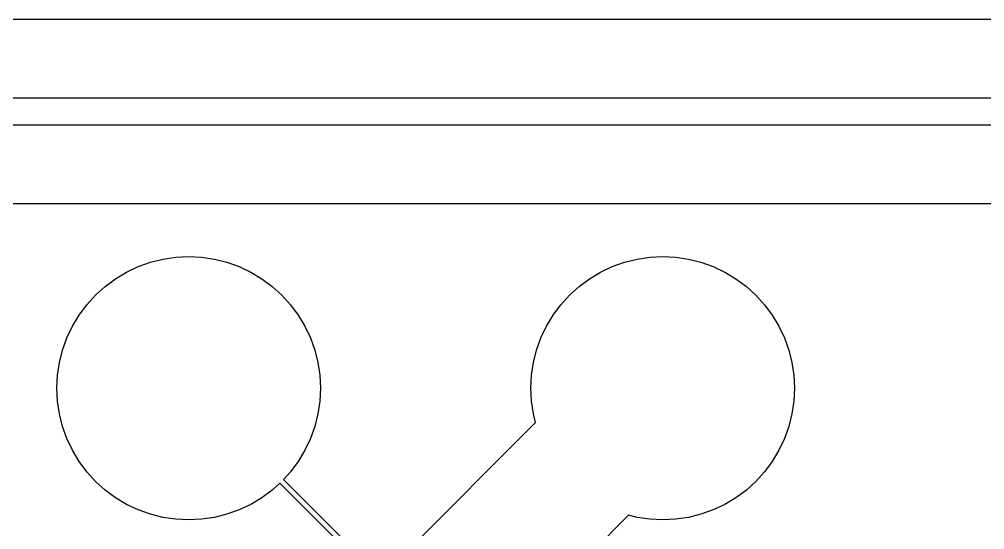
# Model space of a CAD drawing. Extents: x -16 to 132, y -40 to 113.
# Drawn here: x 19.73 to 38.45, y 66.28 to 76.18 of the extents above; entities that cross this region are included whole.
import ezdxf

# ---------------------------------------------------------------- set-up
doc = ezdxf.new("R2010")
doc.units = 0

msp = doc.modelspace()

# ---------------------------------------------------------------- linework, layer by layer
for p, q in [((-2.55649, 76.1837), (112.997, 76.1837)), ((111.463, 74.6498), (-1.0226, 74.6498)), ((-0.51129, 74.1385), (110.952, 74.1385)), ((109.418, 72.6046), (1.0226, 72.6046)), ((22.5126, 71.53), (22.7608, 71.5668)), ((22.7608, 71.5668), (23.0114, 71.5791)), ((23.0114, 71.5791), (23.262, 71.5668)), ((23.262, 71.5668), (23.5101, 71.53)), ((31.7103, 71.53), (31.9584, 71.5668)), ((31.9584, 71.5668), (32.209, 71.5791)), ((32.209, 71.5791), (32.4596, 71.5668)), ((32.4596, 71.5668), (32.7078, 71.53)), ((21.8062, 71.2773), (22.033, 71.3845)), ((22.033, 71.3845), (22.2692, 71.469)), ((22.2692, 71.469), (22.5126, 71.53)), ((23.5101, 71.53), (23.7535, 71.469)), ((23.7535, 71.469), (23.9897, 71.3845)), ((23.9897, 71.3845), (24.2165, 71.2773)), ((31.0039, 71.2773), (31.2307, 71.3845)), ((31.2307, 71.3845), (31.4669, 71.469)), ((31.4669, 71.469), (31.7103, 71.53)), ((32.7078, 71.53), (32.9511, 71.469)), ((32.9511, 71.469), (33.1873, 71.3845)), ((33.1873, 71.3845), (33.4142, 71.2773)), ((21.591, 71.1483), (21.8062, 71.2773)), ((24.2165, 71.2773), (24.4317, 71.1483)), ((30.7887, 71.1483), (31.0039, 71.2773)), ((33.4142, 71.2773), (33.6293, 71.1483)), ((21.2036, 70.8303), (21.3895, 70.9988)), ((21.3895, 70.9988), (21.591, 71.1483)), ((24.4317, 71.1483), (24.6332, 70.9988)), ((24.6332, 70.9988), (24.8191, 70.8303)), ((30.4013, 70.8303), (30.5872, 70.9988)), ((30.5872, 70.9988), (30.7887, 71.1483)), ((33.6293, 71.1483), (33.8308, 70.9988)), ((33.8308, 70.9988), (34.0167, 70.8303)), ((21.0351, 70.6445), (21.2036, 70.8303)), ((24.8191, 70.8303), (24.9876, 70.6444)), ((30.2328, 70.6444), (30.4013, 70.8303)), ((34.0167, 70.8303), (34.1852, 70.6445)), ((20.8857, 70.4429), (21.0351, 70.6445)), ((24.9876, 70.6444), (25.137, 70.4429)), ((30.0834, 70.4429), (30.2328, 70.6444)), ((34.1852, 70.6445), (34.3347, 70.4429)), ((20.7567, 70.2278), (20.8857, 70.4429)), ((25.137, 70.4429), (25.266, 70.2277)), ((29.9544, 70.2277), (30.0834, 70.4429)), ((34.3347, 70.4429), (34.4637, 70.2278)), ((20.6495, 70.001), (20.7567, 70.2278)), ((25.266, 70.2277), (25.3733, 70.0009)), ((29.8471, 70.0009), (29.9544, 70.2277)), ((34.4637, 70.2278), (34.5709, 70.001)), ((20.5649, 69.7647), (20.6495, 70.001)), ((25.3733, 70.0009), (25.4578, 69.7647)), ((29.7626, 69.7647), (29.8471, 70.0009)), ((34.5709, 70.001), (34.6554, 69.7647)), ((20.504, 69.5214), (20.5649, 69.7647)), ((25.4578, 69.7647), (25.5187, 69.5214)), ((29.7017, 69.5214), (29.7626, 69.7647)), ((34.6554, 69.7647), (34.7164, 69.5214)), ((20.4672, 69.2732), (20.504, 69.5214)), ((25.5187, 69.5214), (25.5556, 69.2732)), ((29.6648, 69.2732), (29.7017, 69.5214)), ((34.7164, 69.5214), (34.7532, 69.2732)), ((20.4549, 69.0226), (20.4672, 69.2732)), ((25.5556, 69.2732), (25.5679, 69.0226)), ((29.6525, 69.0226), (29.6648, 69.2732)), ((34.7532, 69.2732), (34.7655, 69.0226)), ((20.4672, 68.772), (20.4549, 69.0226)), ((25.5679, 69.0226), (25.5556, 68.772)), ((29.6648, 68.772), (29.6525, 69.0226)), ((34.7655, 69.0226), (34.7532, 68.772)), ((20.504, 68.5239), (20.4672, 68.772)), ((25.5556, 68.772), (25.5187, 68.5238)), ((29.7016, 68.5238), (29.6648, 68.772)), ((34.7532, 68.772), (34.7164, 68.5239)), ((20.5649, 68.2805), (20.504, 68.5239)), ((25.5187, 68.5238), (25.4578, 68.2805)), ((29.7433, 68.3574), (29.7016, 68.5238)), ((34.7164, 68.5239), (34.6554, 68.2805)), ((20.6495, 68.0443), (20.5649, 68.2805)), ((25.4578, 68.2805), (25.3733, 68.0443)), ((26.7461, 65.3602), (29.7433, 68.3574)), ((34.6554, 68.2805), (34.5709, 68.0443)), ((20.7567, 67.8175), (20.6495, 68.0443)), ((25.3733, 68.0443), (25.266, 67.8175)), ((34.5709, 68.0443), (34.4637, 67.8175)), ((20.8857, 67.6023), (20.7567, 67.8175)), ((25.266, 67.8175), (25.137, 67.6023)), ((34.4637, 67.8175), (34.3347, 67.6023)), ((21.0351, 67.4008), (20.8857, 67.6023)), ((25.137, 67.6023), (24.9876, 67.4008)), ((34.3347, 67.6023), (34.1852, 67.4008)), ((21.2036, 67.2149), (21.0351, 67.4008)), ((24.9876, 67.4008), (24.8535, 67.2528)), ((24.8535, 67.2528), (26.7461, 65.3602)), ((34.1852, 67.4008), (34.0167, 67.2149)), ((21.3895, 67.0464), (21.2036, 67.2149)), ((24.7812, 67.1805), (24.6332, 67.0464)), ((26.6738, 65.2879), (24.7812, 67.1805)), ((34.0167, 67.2149), (33.8308, 67.0464)), ((21.591, 66.897), (21.3895, 67.0464)), ((21.8062, 66.768), (21.591, 66.897)), ((24.4317, 66.897), (24.2165, 66.768)), ((24.6332, 67.0464), (24.4317, 66.897)), ((33.6293, 66.897), (33.4141, 66.768)), ((33.8308, 67.0464), (33.6293, 66.897)), ((22.033, 66.6607), (21.8062, 66.768)), ((24.2165, 66.768), (23.9897, 66.6607)), ((33.4141, 66.768), (33.1873, 66.6607)), ((22.2693, 66.5762), (22.033, 66.6607)), ((22.5126, 66.5153), (22.2693, 66.5762)), ((22.7608, 66.4784), (22.5126, 66.5153)), ((23.5101, 66.5152), (23.262, 66.4784)), ((23.7535, 66.5762), (23.5101, 66.5152)), ((23.9897, 66.6607), (23.7535, 66.5762)), ((31.5438, 66.5569), (28.5466, 63.5597)), ((31.7103, 66.5152), (31.5438, 66.5569)), ((31.9584, 66.4784), (31.7103, 66.5152)), ((32.7078, 66.5153), (32.4596, 66.4784)), ((32.9511, 66.5762), (32.7078, 66.5153)), ((33.1873, 66.6607), (32.9511, 66.5762)), ((23.0114, 66.4661), (22.7608, 66.4784)), ((23.262, 66.4784), (23.0114, 66.4661)), ((32.209, 66.4661), (31.9584, 66.4784)), ((32.4596, 66.4784), (32.209, 66.4661))]:
    msp.add_line(p, q)

doc.saveas('drawing.dxf')
